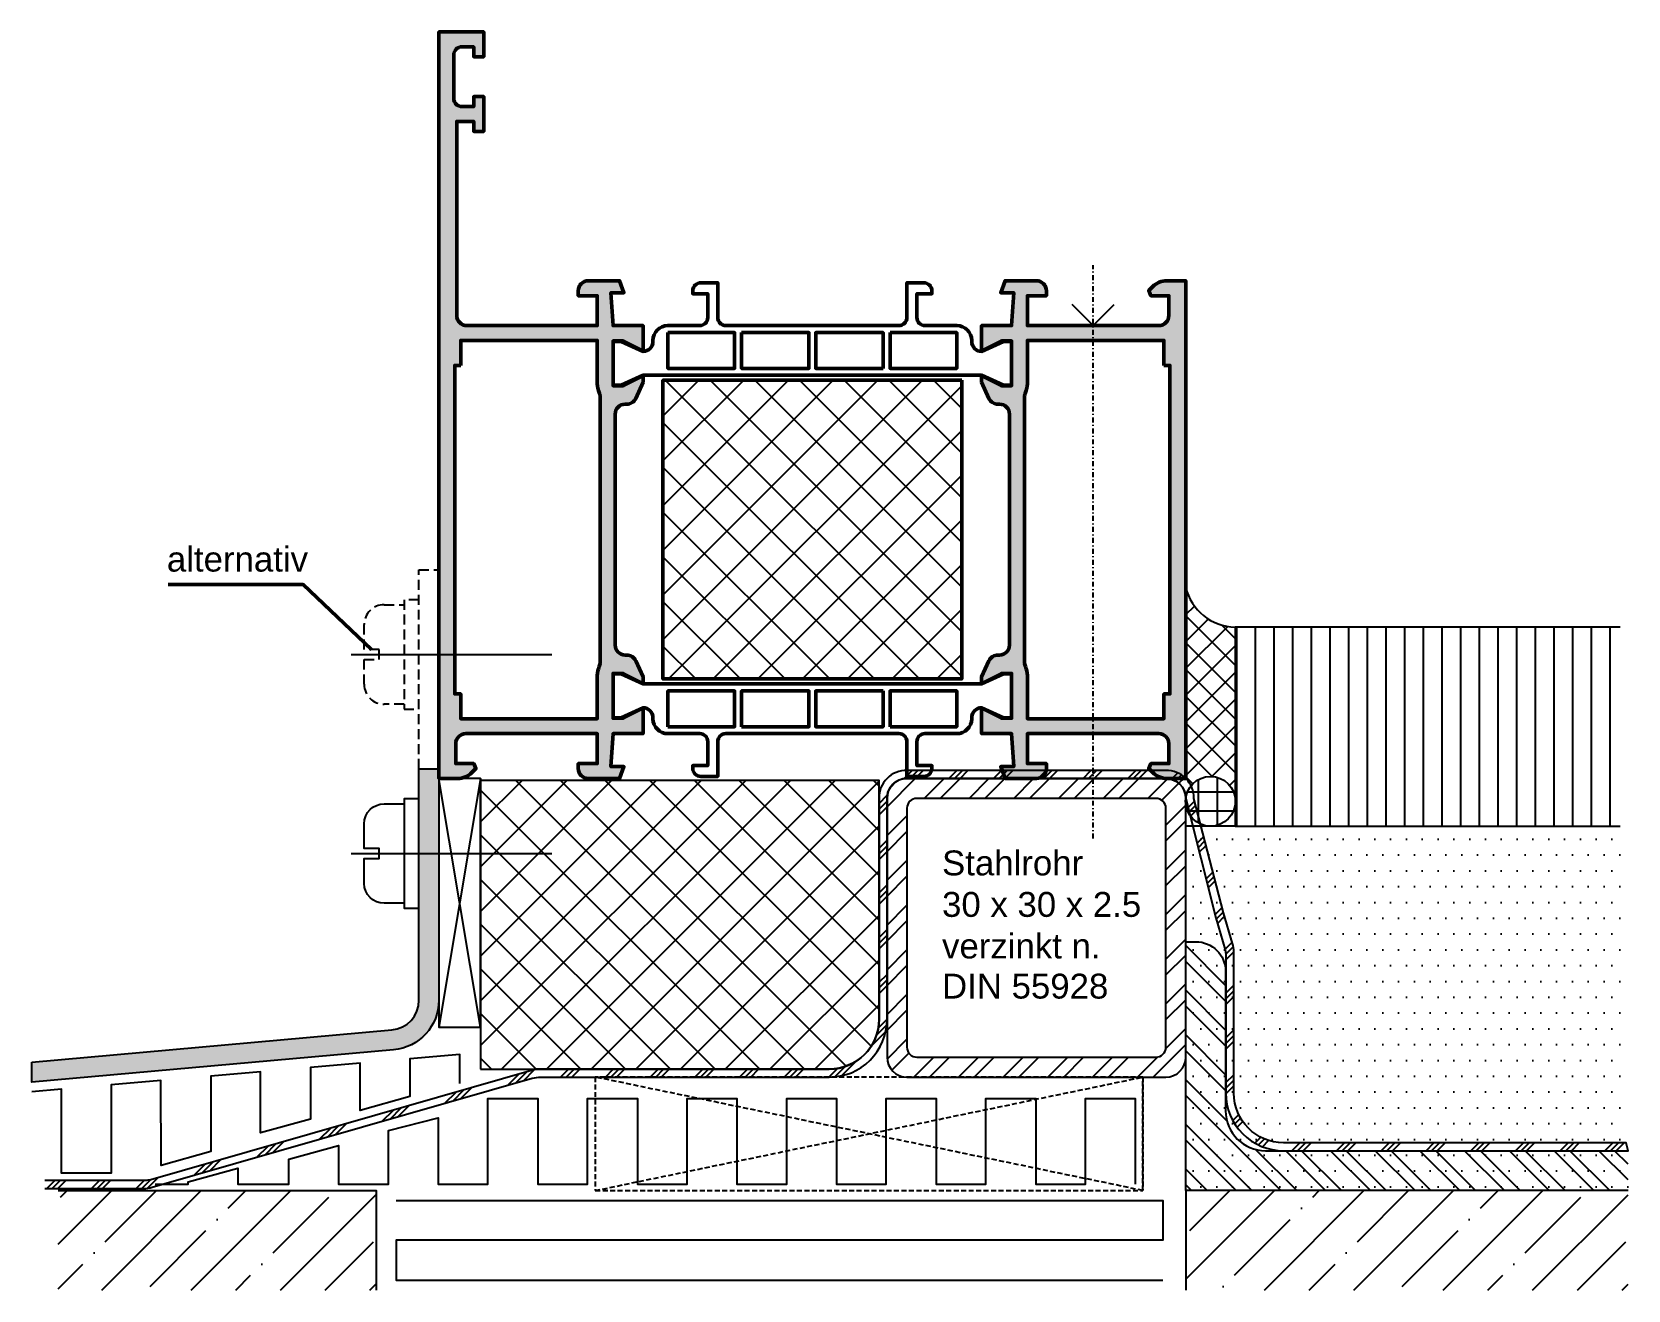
# Model space of a CAD drawing. Header units: millimetres. Extents: x -1598 to 10110, y -2803 to 662.
# Drawn here: x 2429 to 2589.3, y -276 to -149.6 of the extents above; entities that cross this region are included whole.
import ezdxf

# ---------------------------------------------------------------- set-up
doc = ezdxf.new("R2010")
doc.units = ezdxf.units.MM
for name, pattern in [('CENTER', [50.800000000000004, 31.75, -6.35, 6.35, -6.35]), ('DASHDOT', [1, 0.5, -0.25, 0, -0.25]), ('VERDECKT', [0.75, 0.5, -0.25])]:
    doc.linetypes.add(name, pattern=pattern)
for name, color, linetype in [('01TXT', 7, 'Continuous'), ('CENT_18', 3, 'CENTER'), ('CENT_25', 3, 'CENTER'), ('CONST25', 3, 'Continuous'), ('CONST35', 3, 'Continuous'), ('HIDE_25', 3, 'VERDECKT')]:
    doc.layers.add(name, color=color, linetype=linetype)
for name, color, linetype, lineweight in [('AM_S', 80, 'Continuous', 50), ('AM_SP', 3, 'Continuous', 50), ('Docu-AM_8', 1, 'Continuous', 25)]:
    doc.layers.add(name, color=color, linetype=linetype, lineweight=lineweight)
doc.styles.add('SWISSL', font='swissl.ttf')
pattern_1 = [(45, (2199.491495156459, -368.8587604309452), (-4.490128060534576, 4.490128060534577), []), (45, (2203.981625156459, -368.8587604309452), (-4.490128060534576, 4.490128060534577), [7.9375, -1.5875, 0, -1.5875])]

# ---------------------------------------------------------------- blocks, each defined once
blk = doc.blocks.new('*X175')
for p, q in [((142.5, 86.5), (142.5, 106.5)), ((144.375, 86.5), (144.375, 106.5)), ((146.25, 86.5), (146.25, 106.5)), ((148.125, 86.5), (148.125, 106.5)), ((150, 86.5), (150, 106.5)), ((151.875, 86.5), (151.875, 106.5)), ((153.75, 86.5), (153.75, 106.5)), ((155.625, 86.5), (155.625, 106.5)), ((157.5, 86.5), (157.5, 106.5)), ((159.375, 86.5), (159.375, 106.5)), ((161.25, 86.5), (161.25, 106.5)), ((163.125, 86.5), (163.125, 106.5)), ((165, 86.5), (165, 106.5)), ((166.875, 86.5), (166.875, 106.5)), ((168.75, 86.5), (168.75, 106.5)), ((170.625, 86.5), (170.625, 106.5)), ((172.5, 86.5), (172.5, 106.5)), ((174.375, 86.5), (174.375, 106.5)), ((176.25, 86.5), (176.25, 106.5)), ((178.125, 86.5), (178.125, 106.5)), ((179.9999999999999, 86.5), (179.9999999999999, 106.5))]:
    blk.add_line(p, q)
blk = doc.blocks.new('B-4090113_docu_wos')
at = {"layer": 'Docu-AM_8'}
h = blk.add_hatch(dxfattribs=at)
h.set_pattern_fill('ANSI37', color=256, style=0)
h.set_pattern_definition([(45, (0, 0), (-2.245064030267288, 2.245064030267288), []), (135, (0, 0), (-2.245064030267288, -2.245064030267288), [])])
h.paths.add_polyline_path([(30, 29.99999999999999), (1.937843824800274e-15, 30), (0, 0), (30, 0)])
at = {"layer": 'AM_S'}
blk.add_lwpolyline([(30, 29.99999999999999), (1.937843824800273e-15, 30), (0, 0), (30, 0), (30, 29.99999999999999)], close=True, dxfattribs=at)
blk = doc.blocks.new('B-1910148_docu_wos')
at = {"layer": 'Docu-AM_8'}
h = blk.add_hatch(color=256, dxfattribs=at)
edge = h.paths.add_edge_path()
edge.add_line((20.49999999999999, 39.79999999999998), (20.49999999999998, 40.49999999999998))
edge.add_line((20.49999999999998, 40.49999999999998), (18.29999999999999, 39.49999999999997))
edge.add_line((18.29999999999999, 39.49999999999997), (17.49999999999998, 39.49999999999997))
edge.add_line((17.49999999999998, 39.49999999999997), (17.49999999999999, 43.89999999999998))
edge.add_line((17.49999999999999, 43.89999999999998), (18.29999999999999, 43.89999999999998))
edge.add_line((18.29999999999999, 43.89999999999998), (20.49999999999999, 42.89999999999998))
edge.add_line((20.49999999999999, 42.89999999999998), (20.49999999999999, 45.49999899999997))
edge.add_line((20.49999999999999, 45.49999899999997), (17.49999999999999, 45.49999999999983))
edge.add_line((17.49999999999999, 45.49999999999983), (17.27926256615403, 48.80000000000002))
edge.add_line((17.27926256615403, 48.80000000000002), (18.5856296013484, 48.80000000000001))
edge.add_line((18.5856296013484, 48.80000000000001), (18.14886532022895, 50.00000000000001))
edge.add_line((18.14886532022895, 50.00000000000001), (15, 50))
edge.add_arc((15, 49), 0.9999999999999999, 90, 180)
edge.add_line((14, 49), (14, 48.5))
edge.add_line((14, 48.5), (15.9, 48.5))
edge.add_line((15.9, 48.5), (15.9, 45.5))
edge.add_line((15.9, 45.5), (2.799999999999997, 45.5))
edge.add_arc((2.799999999999997, 46.5), 0.9999999999999999, 180, 270, ccw=False)
edge.add_line((1.799999999999997, 46.5), (1.799999999999983, 66))
edge.add_line((1.799999999999983, 66), (3.500000000000014, 66))
edge.add_line((3.500000000000014, 66), (3.5, 65))
edge.add_line((3.5, 65), (4.5, 65))
edge.add_line((4.5, 65), (4.5, 68.5))
edge.add_line((4.5, 68.5), (3.499999999999986, 68.5))
edge.add_line((3.499999999999986, 68.5), (3.5, 67.5))
edge.add_line((3.5, 67.5), (2.300000000000008, 67.5))
edge.add_arc((2.300000000000008, 68.30000000000001), 0.8000000000000078, 180, 270, ccw=False)
edge.add_line((1.5, 68.30000000000001), (1.5, 72.7))
edge.add_arc((2.299999999999994, 72.7), 0.7999999999999936, 90, 180, ccw=False)
edge.add_line((2.299999999999994, 73.5), (3.5, 73.5))
edge.add_line((3.5, 73.5), (3.5, 72.5))
edge.add_line((3.5, 72.5), (4.5, 72.5))
edge.add_line((4.5, 72.5), (4.5, 75))
edge.add_line((4.5, 75), (0, 75))
edge.add_line((9.184850993605092e-17, 75), (-9.184850993605146e-17, 0))
edge.add_line((-9.184850993605146e-17, 1.224646799147353e-16), (1.895836943965691, -2.220446049250313e-16))
edge.add_arc((1.895836943965691, 1.999999999999983), 1.999999999999983, 270, 314.9999999999959)
edge.add_line((3.310050506338675, 0.5857864376267999), (3.71213203435595, 0.9878679656440176))
edge.add_line((3.71213203435595, 0.9878679656440176), (3.499999999999999, 1.5))
edge.add_line((3.499999999999999, 1.5), (1.699999999999988, 1.5))
edge.add_line((1.699999999999988, 1.5), (1.699999999999988, 3.5))
edge.add_arc((2.699999999999989, 3.5), 1, 90, 180, ccw=False)
edge.add_line((2.699999999999989, 4.5), (15.90000000000001, 4.5))
edge.add_line((15.90000000000001, 4.5), (15.89999999999997, 1.5))
edge.add_line((15.89999999999997, 1.5), (14, 1.5))
edge.add_line((14, 1.5), (14, 1))
edge.add_arc((15, 0.9999999999999999), 1, 180, 270)
edge.add_line((15, 0), (18.14886532022897, -6.898236322439022e-15))
edge.add_line((18.14886532022897, -6.898236322439022e-15), (18.58562960134843, 1.199999999999989))
edge.add_line((18.58562960134843, 1.199999999999989), (17.27926256615406, 1.199999999999982))
edge.add_line((17.27926256615406, 1.199999999999982), (17.50000000000001, 4.500000000000171))
edge.add_line((17.50000000000001, 4.500000000000171), (20.50000000000001, 4.500001000000027))
edge.add_line((20.50000000000001, 4.500001000000027), (20.50000000000001, 7.100000000000024))
edge.add_line((20.50000000000001, 7.100000000000024), (18.30000000000001, 6.100000000000023))
edge.add_line((18.30000000000001, 6.100000000000023), (17.50000000000001, 6.100000000000023))
edge.add_line((17.50000000000001, 6.100000000000023), (17.5, 10.50000000000003))
edge.add_line((17.5, 10.50000000000003), (18.30000000000001, 10.50000000000003))
edge.add_line((18.30000000000001, 10.50000000000003), (20.5, 9.500000000000021))
edge.add_line((20.5, 9.500000000000021), (20.50000000000001, 10.19999999999999))
edge.add_line((20.50000000000001, 10.19999999999999), (19.76645320713582, 11.81380294430119))
edge.add_arc((18.85608672967322, 11.4), 0.9999999999999989, 24.44395478041665, 90)
edge.add_line((18.85608672967322, 12.4), (18.7, 12.4))
edge.add_arc((18.7, 13.4), 0.9999999999999999, 180, 270, ccw=False)
edge.add_line((17.7, 13.4), (17.7, 36.59999999999999))
edge.add_arc((18.7, 36.59999999999999), 1, 90, 180, ccw=False)
edge.add_line((18.7, 37.59999999999999), (18.85608672967322, 37.59999999999999))
edge.add_arc((18.85608672967322, 38.59999999999999), 1, 270, 335.5560452195836)
edge.add_line((19.76645320713582, 38.18619705569881), (20.49999999999999, 39.79999999999998))
edge = h.paths.add_edge_path(flags=16)
edge.add_line((2.199999999999999, 41.5), (1.599999999999999, 41.5))
edge.add_line((1.599999999999999, 41.5), (1.599999999999999, 8.5))
edge.add_line((1.599999999999999, 8.5), (2.200000000000003, 8.5))
edge.add_line((2.200000000000003, 8.5), (2.200000000000002, 6))
edge.add_line((2.200000000000002, 6), (15.9, 5.999999999999999))
edge.add_line((15.9, 5.999999999999999), (15.9, 10.35000000000002))
edge.add_arc((17.95, 10.35000000000002), 2.050000000000001, 154.3743954472941, 180, ccw=False)
edge.add_arc((15.2, 11.66909059582731), 0.9999999999999966, 334.3743954472941, 360)
edge.add_line((16.2, 11.66909059582731), (16.2, 38.33090940417269))
edge.add_arc((15.2, 38.33090940417269), 0.9999999999999982, 0, 25.62560455270582)
edge.add_arc((17.95000000000003, 39.64999999999998), 2.050000000000031, 180, 205.6256045527055, ccw=False)
edge.add_line((15.9, 39.64999999999998), (15.9, 44))
edge.add_line((15.9, 44), (2.200000000000003, 44))
edge.add_line((2.200000000000003, 44), (2.199999999999999, 41.5))
h = blk.add_hatch(color=256, dxfattribs=at)
edge = h.paths.add_edge_path()
edge.add_line((54.49999999999999, 39.79999999999998), (54.49999999999999, 40.49999999999998))
edge.add_line((54.49999999999999, 40.49999999999998), (56.69999999999998, 39.49999999999997))
edge.add_line((56.69999999999998, 39.49999999999997), (57.49999999999999, 39.49999999999997))
edge.add_line((57.49999999999999, 39.49999999999997), (57.49999999999999, 43.89999999999998))
edge.add_line((57.49999999999999, 43.89999999999998), (56.69999999999998, 43.89999999999998))
edge.add_line((56.69999999999998, 43.89999999999998), (54.49999999999999, 42.89999999999998))
edge.add_line((54.49999999999999, 42.89999999999998), (54.49999999999999, 45.49999899999997))
edge.add_line((54.49999999999999, 45.49999899999997), (57.49999999999999, 45.49999999999983))
edge.add_line((57.49999999999999, 45.49999999999983), (57.72073743384594, 48.80000000000002))
edge.add_line((57.72073743384594, 48.80000000000002), (56.41437039865157, 48.80000000000001))
edge.add_line((56.41437039865157, 48.80000000000001), (56.85113467977102, 50.00000000000001))
edge.add_line((56.85113467977102, 50.00000000000001), (59.99999999999997, 50))
edge.add_arc((59.99999999999997, 49), 0.9999999999999993, 0, 90, ccw=False)
edge.add_line((60.99999999999997, 49), (60.99999999999997, 48.5))
edge.add_line((60.99999999999997, 48.5), (59.09999999999999, 48.5))
edge.add_line((59.09999999999999, 48.5), (59.09999999999996, 45.5))
edge.add_line((59.09999999999996, 45.5), (72.29999999999998, 45.5))
edge.add_arc((72.29999999999998, 46.5), 0.9999999999999999, 270, 360)
edge.add_line((73.29999999999998, 46.5), (73.29999999999998, 48.5))
edge.add_line((73.29999999999998, 48.5), (71.49999999999997, 48.5))
edge.add_line((71.49999999999997, 48.5), (71.28786796564403, 49.01213203435599))
edge.add_line((71.28786796564403, 49.01213203435599), (71.6899494936613, 49.41421356237321))
edge.add_arc((73.10416305603428, 48.00000000000001), 1.999999999999982, 90, 134.9999999999959, ccw=False)
edge.add_line((73.10416305603428, 50), (74.99999999999997, 50))
edge.add_line((74.99999999999997, 50), (74.99999999999997, 0))
edge.add_line((74.99999999999997, 0), (73.10416305603428, 0))
edge.add_arc((73.10416305603428, 1.999999999999986), 1.999999999999984, 225.0000000000043, 270, ccw=False)
edge.add_line((71.6899494936613, 0.585786437626794), (71.28786796564401, 0.9878679656440141))
edge.add_line((71.28786796564403, 0.9878679656440141), (71.49999999999997, 1.5))
edge.add_line((71.49999999999997, 1.5), (73.29999999999998, 1.5))
edge.add_line((73.29999999999998, 1.5), (73.29999999999998, 3.5))
edge.add_arc((72.29999999999998, 3.5), 1, 0, 90)
edge.add_line((72.29999999999998, 4.5), (59.09999999999996, 4.5))
edge.add_line((59.09999999999996, 4.5), (59.09999999999999, 1.5))
edge.add_line((59.09999999999999, 1.5), (60.99999999999997, 1.5))
edge.add_line((60.99999999999997, 1.5), (60.99999999999997, 1))
edge.add_arc((59.99999999999997, 1), 0.9999999999999996, -90, 0, ccw=False)
edge.add_line((59.99999999999997, 0), (56.85113467977101, -7.105427357601002e-15))
edge.add_line((56.85113467977101, -7.105427357601002e-15), (56.41437039865156, 1.199999999999989))
edge.add_line((56.41437039865156, 1.199999999999989), (57.72073743384593, 1.199999999999982))
edge.add_line((57.72073743384593, 1.199999999999982), (57.49999999999998, 4.500000000000171))
edge.add_line((57.49999999999998, 4.500000000000171), (54.49999999999998, 4.500001000000026))
edge.add_line((54.49999999999998, 4.500001000000026), (54.49999999999998, 7.100000000000023))
edge.add_line((54.49999999999998, 7.100000000000023), (56.69999999999997, 6.100000000000023))
edge.add_line((56.69999999999997, 6.100000000000023), (57.49999999999998, 6.100000000000023))
edge.add_line((57.49999999999998, 6.100000000000023), (57.49999999999999, 10.50000000000003))
edge.add_line((57.49999999999999, 10.50000000000003), (56.69999999999997, 10.50000000000003))
edge.add_line((56.69999999999997, 10.50000000000003), (54.49999999999999, 9.500000000000021))
edge.add_line((54.49999999999999, 9.500000000000021), (54.49999999999998, 10.20000000000002))
edge.add_line((54.49999999999999, 10.20000000000002), (55.23354679286415, 11.81380294430118))
edge.add_arc((56.14391327032675, 11.4), 1, 90, 155.5560452195834, ccw=False)
edge.add_line((56.14391327032675, 12.4), (56.29999999999997, 12.4))
edge.add_arc((56.29999999999997, 13.4), 0.9999999999999999, 270, 360)
edge.add_line((57.29999999999997, 13.4), (57.29999999999997, 36.59999999999999))
edge.add_arc((56.29999999999997, 36.59999999999999), 1, 0, 90)
edge.add_line((56.29999999999997, 37.59999999999999), (56.14391327032675, 37.59999999999999))
edge.add_arc((56.14391327032675, 38.59999999999999), 1, 204.4439547804165, 270, ccw=False)
edge.add_line((55.23354679286415, 38.18619705569881), (54.49999999999999, 39.79999999999998))
edge = h.paths.add_edge_path(flags=16)
edge.add_line((72.79999999999997, 41.5), (73.39999999999998, 41.5))
edge.add_line((73.39999999999998, 41.5), (73.39999999999998, 8.5))
edge.add_line((73.39999999999998, 8.5), (72.79999999999997, 8.5))
edge.add_line((72.79999999999997, 8.5), (72.79999999999997, 6))
edge.add_line((72.79999999999997, 6), (59.09999999999997, 6))
edge.add_line((59.09999999999997, 6), (59.09999999999997, 10.35000000000002))
edge.add_arc((57.04999999999997, 10.35000000000002), 2.050000000000002, 0, 25.62560455270586)
edge.add_arc((59.79999999999997, 11.6690905958273), 0.9999999999999947, 180, 205.6256045527057, ccw=False)
edge.add_line((58.79999999999998, 11.6690905958273), (58.79999999999997, 38.33090940417269))
edge.add_arc((59.79999999999997, 38.33090940417269), 0.9999999999999987, 154.3743954472943, 180, ccw=False)
edge.add_arc((57.04999999999993, 39.65), 2.050000000000047, 334.3743954472943, 360.0000000000001)
edge.add_line((59.09999999999997, 39.65), (59.09999999999997, 44))
edge.add_line((59.09999999999997, 44), (72.79999999999997, 44))
edge.add_line((72.79999999999997, 44), (72.79999999999997, 41.5))
at = {"layer": 'AM_S'}
for points in [[(20.49999999999999, 39.79999999999998), (20.49999999999998, 40.49999999999998), (18.29999999999999, 39.49999999999997), (17.49999999999998, 39.49999999999997), (17.49999999999999, 43.89999999999998), (18.29999999999999, 43.89999999999998), (20.49999999999999, 42.89999999999998), (20.49999999999999, 45.49999899999997), (17.49999999999999, 45.49999999999983), (17.27926256615403, 48.80000000000002), (18.5856296013484, 48.80000000000001), (18.14886532022895, 50.00000000000001), (15, 50, 0.4142135623730951), (14, 49), (14, 48.5), (15.9, 48.5), (15.9, 45.5), (2.799999999999997, 45.5, -0.4142135623730951), (1.799999999999997, 46.5), (1.799999999999983, 66), (3.500000000000014, 66), (3.5, 65), (4.5, 65), (4.5, 68.5), (3.499999999999986, 68.5), (3.5, 67.5), (2.300000000000008, 67.5, -0.4142135623730964), (1.5, 68.30000000000001), (1.5, 72.7, -0.4142135623730963), (2.299999999999994, 73.5), (3.5, 73.5), (3.5, 72.5), (4.5, 72.5), (4.5, 75), (9.184850993605092e-17, 75), (-9.184850993605146e-17, 1.224646799147353e-16), (1.895836943965691, -2.220446049250313e-16, 0.1989123673796397), (3.310050506338675, 0.5857864376267999), (3.71213203435595, 0.9878679656440176), (3.499999999999999, 1.5), (1.699999999999988, 1.5), (1.699999999999988, 3.5, -0.414213562373095), (2.699999999999989, 4.5), (15.90000000000001, 4.5), (15.89999999999997, 1.5), (14, 1.5), (14, 1, 0.4142135623730951), (15, 0), (18.14886532022897, -6.898236322439022e-15), (18.58562960134843, 1.199999999999989), (17.27926256615406, 1.199999999999982), (17.50000000000001, 4.500000000000171), (20.50000000000001, 4.500001000000027), (20.50000000000001, 7.100000000000024), (18.30000000000001, 6.100000000000023), (17.50000000000001, 6.100000000000023), (17.5, 10.50000000000003), (18.30000000000001, 10.50000000000003), (20.5, 9.500000000000021), (20.50000000000001, 10.19999999999999), (19.76645320713582, 11.81380294430119, 0.2941076150573523), (18.85608672967322, 12.4), (18.7, 12.4, -0.4142135623730951), (17.7, 13.4), (17.7, 36.59999999999999, -0.4142135623730951), (18.7, 37.59999999999999), (18.85608672967322, 37.59999999999999, 0.2941076150573537), (19.76645320713582, 38.18619705569881), (20.49999999999999, 39.79999999999998)], [(54.49999999999999, 39.79999999999998), (54.49999999999999, 40.49999999999998), (56.69999999999998, 39.49999999999997), (57.49999999999999, 39.49999999999997), (57.49999999999999, 43.89999999999998), (56.69999999999998, 43.89999999999998), (54.49999999999999, 42.89999999999998), (54.49999999999999, 45.49999899999997), (57.49999999999999, 45.49999999999983), (57.72073743384594, 48.80000000000002), (56.41437039865157, 48.80000000000001), (56.85113467977102, 50.00000000000001), (59.99999999999997, 50, -0.4142135623730949), (60.99999999999997, 49), (60.99999999999997, 48.5), (59.09999999999999, 48.5), (59.09999999999996, 45.5), (72.29999999999998, 45.5, 0.4142135623730951), (73.29999999999998, 46.5), (73.29999999999998, 48.5), (71.49999999999997, 48.5), (71.28786796564403, 49.01213203435599), (71.6899494936613, 49.4142135623732, -0.1989123673796395), (73.10416305603428, 50), (74.99999999999997, 50), (74.99999999999997, 0), (73.10416305603428, 0, -0.1989123673796384), (71.6899494936613, 0.585786437626794), (71.28786796564403, 0.9878679656440141), (71.49999999999997, 1.5), (73.29999999999998, 1.5), (73.29999999999998, 3.5, 0.4142135623730951), (72.29999999999998, 4.5), (59.09999999999996, 4.5), (59.09999999999999, 1.5), (60.99999999999997, 1.5), (60.99999999999997, 1, -0.4142135623730953), (59.99999999999997, 0), (56.85113467977101, -7.105427357601002e-15), (56.41437039865156, 1.199999999999989), (57.72073743384593, 1.199999999999982), (57.49999999999998, 4.500000000000171), (54.49999999999998, 4.500001000000026), (54.49999999999998, 7.100000000000023), (56.69999999999997, 6.100000000000023), (57.49999999999998, 6.100000000000023), (57.49999999999999, 10.50000000000003), (56.69999999999997, 10.50000000000003), (54.49999999999999, 9.500000000000021), (54.49999999999999, 10.20000000000002), (55.23354679286415, 11.81380294430118, -0.2941076150573527), (56.14391327032675, 12.4), (56.29999999999997, 12.4, 0.4142135623730951), (57.29999999999997, 13.4), (57.29999999999997, 36.59999999999999, 0.4142135623730951), (56.29999999999997, 37.59999999999999), (56.14391327032675, 37.59999999999999, -0.2941076150573532), (55.23354679286415, 38.18619705569881), (54.49999999999999, 39.79999999999998)], [(2.199999999999999, 41.5), (1.599999999999999, 41.5), (1.599999999999999, 8.5), (2.200000000000003, 8.5), (2.200000000000002, 6), (15.9, 5.999999999999999), (15.9, 10.35000000000002, -0.1122811000652539), (16.10163934426229, 11.23660187588394, 0.1122811000652542), (16.2, 11.66909059582731), (16.2, 38.33090940417269, 0.112281100065254), (16.10163934426229, 38.76339812411607, -0.1122811000652529), (15.9, 39.64999999999998), (15.9, 44), (2.200000000000003, 44), (2.199999999999999, 41.5)], [(72.79999999999997, 41.5), (73.39999999999998, 41.5), (73.39999999999998, 8.5), (72.79999999999997, 8.5), (72.79999999999997, 6), (59.09999999999997, 6), (59.09999999999997, 10.35000000000002, 0.1122811000652542), (58.89836065573768, 11.23660187588393, -0.1122811000652535), (58.79999999999998, 11.6690905958273), (58.79999999999997, 38.33090940417269, -0.1122811000652536), (58.89836065573768, 38.76339812411607, 0.1122811000652541), (59.09999999999997, 39.65), (59.09999999999997, 44), (72.79999999999997, 44), (72.79999999999997, 41.5)]]:
    blk.add_lwpolyline(points, format="xyb", close=True, dxfattribs=at)
at = {"layer": 'AM_SP'}
for points in [[(54.5, 42.89999999999998), (54.5, 42.9497840575384), (56.5, 43.94999999999998), (57.49999999999999, 43.94999999999999), (57.49999999999999, 39.44999999999999), (56.50000000000001, 39.44999999999998), (54.5, 40.45021594246158), (54.5, 40.49999999999999), (20.49999999999998, 40.49999999999999), (20.49999999999998, 40.45021594246158), (18.49999999999996, 39.44999999999998), (17.49999999999999, 39.44999999999999), (17.49999999999999, 43.94999999999999), (18.49999999999998, 43.94999999999998), (20.49999999999998, 42.9497840575384), (20.49999999999998, 42.89999999999999, 0.4142135623730951), (21.49999999999998, 43.89999999999999), (21.49999999999998, 43.99999999999999, -0.4142135623730951), (22.99999999999998, 45.49999999999999), (26.19999999999997, 45.49999999999999, 0.4142135623730955), (26.99999999999997, 46.29999999999999), (26.99999999999997, 48.69999999999998), (25.49999999999997, 48.69999999999998), (25.49999999999997, 48.99999999999999, -0.4142135623730959), (26.29999999999997, 49.79999999999998), (27.99999999999997, 49.79999999999998), (27.99999999999997, 46.29999999999999, 0.4142135623730954), (28.79999999999997, 45.49999999999999), (46.19999999999996, 45.49999999999999, 0.4142135623730954), (46.99999999999996, 46.29999999999999), (46.99999999999997, 49.79999999999998), (48.69999999999996, 49.79999999999998, -0.4142135623730963), (49.49999999999996, 48.99999999999999), (49.49999999999998, 48.69999999999998), (47.99999999999996, 48.69999999999998), (47.99999999999997, 46.29999999999998, 0.414213562373095), (48.79999999999997, 45.49999999999999), (51.99999999999996, 45.49999999999999, -0.4142135623730951), (53.49999999999996, 43.99999999999999), (53.49999999999996, 43.89999999999999, 0.4142135623730951), (54.5, 42.89999999999998)], [(54.5, 7.100000000000007), (54.5, 7.050215942461591), (56.5, 6.050000000000011), (57.49999999999999, 6.050000000000007), (57.49999999999999, 10.55000000000001), (56.50000000000001, 10.55000000000001), (54.5, 9.549784057538417), (54.5, 9.500000000000007), (20.49999999999998, 9.500000000000007), (20.49999999999998, 9.549784057538417), (18.49999999999996, 10.55000000000001), (17.49999999999999, 10.55000000000001), (17.49999999999999, 6.050000000000007), (18.49999999999998, 6.050000000000011), (20.49999999999998, 7.050215942461591), (20.49999999999998, 7.100000000000001, -0.4142135623730951), (21.49999999999998, 6.100000000000001), (21.49999999999998, 6.000000000000007, 0.4142135623730951), (22.99999999999998, 4.500000000000007), (26.19999999999997, 4.500000000000007, -0.4142135623730955), (26.99999999999997, 3.700000000000006), (26.99999999999997, 1.30000000000001), (25.49999999999997, 1.300000000000009), (25.49999999999997, 1.000000000000007, 0.4142135623730959), (26.29999999999997, 0.2000000000000064), (27.99999999999997, 0.2000000000000099), (27.99999999999997, 3.700000000000006, -0.4142135623730954), (28.79999999999997, 4.500000000000005), (46.19999999999996, 4.500000000000005, -0.4142135623730954), (46.99999999999996, 3.700000000000006), (46.99999999999997, 0.2000000000000099), (48.69999999999996, 0.2000000000000064, 0.4142135623730963), (49.49999999999996, 1.000000000000007), (49.49999999999998, 1.30000000000001), (47.99999999999996, 1.300000000000011), (47.99999999999997, 3.700000000000006, -0.414213562373095), (48.79999999999997, 4.500000000000005), (51.99999999999996, 4.500000000000007, 0.4142135623730951), (53.49999999999996, 6.000000000000007), (53.49999999999996, 6.100000000000001, -0.4142135623730951), (54.5, 7.100000000000007)]]:
    blk.add_lwpolyline(points, format="xyb", close=True, dxfattribs=at)
for points in [[(22.99999999999996, 44.79999999999998), (29.69999999999996, 44.79999999999998), (29.69999999999997, 41.19999999999998), (22.99999999999996, 41.19999999999998), (22.99999999999996, 44.79999999999998)], [(30.39999999999997, 44.79999999999998), (37.14999999999996, 44.79999999999998), (37.14999999999997, 41.19999999999998), (30.39999999999996, 41.19999999999998), (30.39999999999997, 44.79999999999998)], [(44.59999999999997, 41.19999999999998), (37.84999999999997, 41.19999999999998), (37.84999999999997, 44.79999999999999), (44.59999999999997, 44.79999999999998), (44.59999999999997, 41.19999999999998)], [(45.29999999999997, 44.79999999999998), (51.99999999999997, 44.79999999999998), (51.99999999999997, 41.19999999999998), (45.29999999999997, 41.19999999999998), (45.29999999999997, 44.79999999999998)], [(22.99999999999996, 5.200000000000006), (29.69999999999996, 5.200000000000006), (29.69999999999997, 8.80000000000001), (22.99999999999996, 8.80000000000001), (22.99999999999996, 5.200000000000006)], [(30.39999999999997, 5.200000000000006), (37.14999999999996, 5.200000000000006), (37.14999999999997, 8.80000000000001), (30.39999999999996, 8.80000000000001), (30.39999999999997, 5.200000000000006)], [(44.59999999999997, 8.80000000000001), (37.84999999999997, 8.80000000000001), (37.84999999999997, 5.200000000000006), (44.59999999999997, 5.200000000000006), (44.59999999999997, 8.80000000000001)], [(45.29999999999997, 5.200000000000006), (51.99999999999997, 5.200000000000006), (51.99999999999997, 8.80000000000001), (45.29999999999997, 8.80000000000001), (45.29999999999997, 5.200000000000006)]]:
    blk.add_lwpolyline(points, close=True, dxfattribs=at)

msp = doc.modelspace()

# ---------------------------------------------------------------- hatches: boundary and pattern name
at = {"layer": 'CONST25'}
h = msp.add_hatch(dxfattribs=at)
h.set_pattern_fill('ANSI37', color=256, scale=0.6, angle=-90.00000000000001, style=0)
h.set_pattern_definition([(315, (2341.37312198561, 8.614989480986765), (1.347038418160373, 1.347038418160373), []), (44.99999999999999, (2341.37312198561, 8.614989480986765), (-1.347038418160373, 1.347038418160373), [])])
edge = h.paths.add_edge_path()
edge.add_arc((2547.316613742708, -226.9429798075809), 2.50000000000002, 8.090325720265184, 90.55829241132437, ccw=False)
edge.add_line((2549.791732328958, -226.5911446416268), (2549.791732328958, -209.4429798075804))
edge.add_arc((2549.88678126718, -204.2619821648206), 5.18186943823788, 193.1841401228956, 268.9489877160662, ccw=False)
edge.add_line((2544.841495156458, -205.4438700342508), (2544.840795942181, -226.5960991096514))
edge.add_arc((2547.316613742708, -226.9429798075809), 2.499999999999959, 90.55829241132312, 172.0243475417694, ccw=False)
h = msp.add_hatch(dxfattribs=at)
h.set_pattern_fill('ANSI37', color=256, scale=0.6, angle=-45.00000000000001, style=0)
h.set_pattern_definition([(360, (2321.340126476566, 27.37336560613392), (6.829981729922912e-16, 1.905), []), (90, (2321.340126476566, 27.37336560613392), (-1.905, 6.829981729922912e-16), [])])
edge = h.paths.add_edge_path()
edge.add_arc((2547.316613742708, -226.9429798075809), 2.5, 0, 360)
h = msp.add_hatch(dxfattribs=at)
h.set_pattern_fill('DOTS', color=256, style=0)
h.set_pattern_definition([(0, (2199.491495156459, -368.8587604309452), (0.79375, 1.5875), [0, -1.5875])])
h.paths.add_polyline_path([(2588.450733617712, -229.4429798075809), (2549.791732328958, -229.4429798075809), (2544.841495156458, -229.4429798075809), (2544.841495156458, -252.648979807521), (2544.841495156458, -266.0489798077916), (2589.251642418867, -266.0489798077916)])
h = msp.add_hatch(dxfattribs=at)
h.set_pattern_fill('ANSI35', color=256, style=0)
h.set_pattern_definition(pattern_1)
h.paths.add_polyline_path([(2463.5414951563, -266.0489798075861), (2431.613787722228, -266.0489798075861), (2431.613787722228, -276.0489798075861), (2463.5414951563, -276.0489798075861)])
h = msp.add_hatch(dxfattribs=at)
h.set_pattern_fill('ANSI35', color=256, style=0)
h.set_pattern_definition(pattern_1)
h.paths.add_polyline_path([(2589.251642418867, -266.0489798077916), (2544.841495156486, -266.0489798077916), (2544.841495156486, -276.0489798077916), (2589.251642418867, -276.0489798077916)])
at = {"layer": 'CONST35'}
h = msp.add_hatch(color=256, dxfattribs=at)
h.paths.add_polyline_path([(2469.841495156458, -246.9287052649044), (2469.841495156458, -232.1929798075863), (2467.841495156458, -232.1929798075863), (2467.841495156458, -237.6929798075863), (2467.841495156458, -246.9287052649044, -0.3883914800442262), (2465.10802246227, -249.9168423426255), (2428.979857284066, -253.1392947858395), (2428.979857284066, -255.1469902095297), (2465.285674430464, -251.908936662394, 0.3883933808411598)])
h.paths.add_polyline_path([(2469.841495156458, -223.6929798075863), (2467.841495156458, -223.6929798075863), (2467.841495156458, -232.1929798075863), (2469.841495156458, -232.1929798075863)])
h = msp.add_hatch(dxfattribs=at)
h.set_pattern_fill('PLAST', color=256, scale=0.5, angle=45, style=0)
h.set_pattern_definition([(45, (2000.791495156334, -368.8587604309452), (-2.245064030267288, 2.245064030267288), []), (45, (2000.51086215255, -368.5781274271623), (-2.245064030267288, 2.245064030267288), []), (45, (2000.230229148767, -368.2974944233785), (-2.245064030267288, 2.245064030267288), [])])
edge = h.paths.add_edge_path()
edge.add_line((2430.279857283941, -265.0406896101159), (2430.279857283941, -265.8406896101161))
edge.add_line((2430.279857283941, -265.8406896101161), (2440.214424691907, -265.8406896101161))
edge.add_arc((2440.214424691908, -262.8406896101161), 2.999999999999972, 270.0000000000011, 286.0137009758478)
edge.add_line((2441.042026326988, -265.7242768783664), (2479.225734544721, -254.7653925392716))
edge.add_arc((2480.053336179802, -257.648979807521), 2.999999999999961, 90, 106.01370097584669, ccw=False)
edge.add_line((2480.053336179802, -254.648979807521), (2509.041495156459, -254.648979807521))
edge.add_arc((2509.041495156459, -248.8489798075208), 5.800000000000026, 269.9999999999994, 360.0000000000002)
edge.add_line((2514.841495156458, -248.8489798075208), (2514.841495156458, -226.648979807521))
edge.add_arc((2516.841495156458, -226.648979807521), 2, 90, 180, ccw=False)
edge.add_line((2516.841495156458, -224.648979807521), (2542.841495156458, -224.648979807521))
edge.add_arc((2542.841495156458, -226.648979807521), 1.999999999999972, 7.958078640513122e-13, 90, ccw=False)
edge.add_line((2544.841495156458, -226.648979807521), (2547.841495156458, -238.648979807521))
edge.add_line((2547.841495156458, -238.648979807521), (2548.781150591749, -241.8607784924635))
edge.add_arc((2546.861614047343, -242.4223650438399), 1.999999999999997, 2.3874235921539366e-12, 16.307555575594392, ccw=False)
edge.add_line((2548.861614047343, -242.4223650438399), (2548.861614047343, -256.2489798074186))
edge.add_arc((2554.661614047343, -256.2489798074186), 5.800000000000068, 179.9999999999999, 270)
edge.add_line((2554.661614047343, -262.0489798074187), (2589.251642418868, -262.0489798074187))
edge.add_line((2589.251642418867, -262.0489798074187), (2589.071761309724, -261.2489798074186))
edge.add_line((2589.071761309724, -261.2489798074186), (2554.661614047343, -261.2489798074186))
edge.add_arc((2554.661614047343, -256.2489798074186), 4.999999999999986, 179.9999999999993, 270, ccw=False)
edge.add_line((2549.661614047343, -256.2489798074186), (2549.661614047343, -242.0656438588259))
edge.add_arc((2546.661614047342, -242.065643858825), 3, 359.9999999999951, 376.3075555755869)
edge.add_line((2549.540918863953, -241.2232640317617), (2548.641495156459, -238.1489798075214))
edge.add_line((2548.641495156458, -238.148979807521), (2545.641495156458, -226.648979807521))
edge.add_arc((2542.913881493366, -226.5765934706143), 2.728574000620819, 358.479821973808, 451.5201780261956)
edge.add_line((2542.841495156458, -223.8489798075208), (2516.841495156458, -223.8489798075208))
edge.add_arc((2516.769108819552, -226.5765934706143), 2.728574000620791, 88.47982197380675, 181.5201780261933)
edge.add_line((2514.041495156459, -226.648979807521), (2514.041495156459, -248.8489798075208))
edge.add_arc((2509.041495156459, -248.8489798075208), 5, -90, 6.252776074688882e-13, ccw=False)
edge.add_line((2509.041495156459, -253.8489798075208), (2479.912673417894, -253.8489798075208))
edge.add_arc((2479.912673417894, -255.8489798075208), 1.999999999999929, 90.0000000000016, 106.0137009758482)
edge.add_line((2479.360938994507, -253.9265882953542), (2440.906821877203, -264.9630811222825))
edge.add_arc((2440.355087453816, -263.0406896101159), 1.999999999999934, 270.0000000000016, 286.0137009758482, ccw=False)
edge.add_line((2440.355087453816, -265.0406896101159), (2430.279857283941, -265.0406896101159))
h = msp.add_hatch(dxfattribs=at)
h.set_pattern_fill('ANSI37', color=256, style=0)
h.set_pattern_definition([(45, (2199.491495156459, -368.8587604309452), (-2.245064030267288, 2.245064030267288), []), (135, (2199.491495156459, -368.8587604309452), (-2.245064030267288, -2.245064030267288), [])])
h.paths.add_polyline_path([(2509.041495156459, -253.8489798075208, 0.4142135623730951), (2514.041495156459, -248.8489798075208), (2514.041495156459, -224.8489798075026), (2474.032673418019, -224.8489798075026), (2474.032673418019, -253.8489798075208)])
h = msp.add_hatch(dxfattribs=at)
h.set_pattern_fill('STEEL', color=256)
h.set_pattern_definition([(45, (2000.791495156334, -368.8587604309452), (-2.245064030267288, 2.245064030267288), []), (45, (2000.791495156334, -367.2712604309455), (-2.245064030267288, 2.245064030267288), [])])
edge = h.paths.add_edge_path()
edge.add_line((2516.841495156458, -254.648979807521), (2542.841495156458, -254.648979807521))
edge.add_arc((2542.841495156458, -252.648979807521), 2.000000000000014, 270, 360.0000000000004)
edge.add_line((2544.841495156458, -252.648979807521), (2544.841495156458, -226.648979807521))
edge.add_arc((2542.841495156458, -226.648979807521), 2, 0, 90)
edge.add_line((2542.841495156458, -224.648979807521), (2516.841495156458, -224.648979807521))
edge.add_arc((2516.841495156458, -226.648979807521), 2, 90, 180)
edge.add_line((2514.841495156458, -226.648979807521), (2514.841495156458, -252.648979807521))
edge.add_arc((2516.841495156458, -252.648979807521), 2, 179.9999999999996, 270)
edge = h.paths.add_edge_path(flags=16)
edge.add_line((2517.841495156458, -226.648979807521), (2541.841495156458, -226.648979807521))
edge.add_arc((2541.841495156458, -227.648979807521), 1, 0, 90, ccw=False)
edge.add_line((2542.841495156458, -227.648979807521), (2542.841495156458, -251.648979807521))
edge.add_arc((2541.841495156458, -251.648979807521), 1, -90, 0, ccw=False)
edge.add_line((2541.841495156458, -252.648979807521), (2517.841495156458, -252.648979807521))
edge.add_arc((2517.841495156458, -251.648979807521), 1, 180, 270, ccw=False)
edge.add_line((2516.841495156458, -251.648979807521), (2516.841495156458, -227.648979807521))
edge.add_arc((2517.841495156458, -227.648979807521), 1, 90, 180, ccw=False)
h = msp.add_hatch(dxfattribs=at)
h.set_pattern_fill('STEEL', color=256, angle=90, style=0)
h.set_pattern_definition([(135, (2200.791495156333, -368.8587604309452), (-2.245064030267288, -2.245064030267288), []), (135, (2199.203995156334, -368.8587604309452), (-2.245064030267288, -2.245064030267288), [])])
edge = h.paths.add_edge_path()
edge.add_line((2544.841495156458, -252.648979807521), (2544.841495156486, -266.0489798074183))
edge.add_line((2544.841495156486, -266.0489798074187), (2580.391495156487, -266.0489798074187))
edge.add_line((2580.391495156487, -266.0489798074187), (2589.251642418868, -266.0489798077916))
edge.add_line((2589.251642418867, -266.0489798077916), (2589.251642418867, -262.0489798074187))
edge.add_line((2589.251642418867, -262.0489798074187), (2552.841495156486, -262.0489798074187))
edge.add_arc((2552.841495156486, -258.0489798074187), 4, 180, 270, ccw=False)
edge.add_line((2548.841495156486, -258.0489798074187), (2548.841495156486, -244.0489798074187))
edge.add_arc((2545.841495156486, -244.0489798074187), 3, 0, 90)
edge.add_line((2545.841495156486, -241.0489798074187), (2544.841495156486, -241.0489798074187))
edge.add_line((2544.841495156486, -241.0489798074187), (2544.841495156486, -243.514978042486))
edge.add_line((2544.841495156486, -243.5149780424855), (2544.841495156459, -252.648979807521))

# ---------------------------------------------------------------- linework, layer by layer
at = {"layer": 'AM_S', "color": 3}
msp.add_lwpolyline([(2442.655925445873, -205.1645647932847), (2456.222626599154, -205.1645647932847), (2463.091495156458, -211.6929798075863)], dxfattribs=at)
at = {"layer": 'CENT_18'}
for points in [[(2461.050316894773, -212.1929798075863), (2481.200316894773, -212.1929798075863)], [(2461.050316894773, -232.1929798075863), (2481.200316894773, -232.1929798075863)]]:
    msp.add_lwpolyline(points, dxfattribs=at)
at = {"layer": 'CENT_25'}
for q in [(2533.420174812899, -177.0276594639428), (2537.662815500018, -177.0276594639428)]:
    msp.add_line((2535.541495156459, -179.1489798075028), q, dxfattribs=at)
at = {"layer": 'CONST25', "linetype": 'DASHDOT'}
msp.add_line((2535.541495156459, -230.6810405007947), (2535.541495156459, -173.0741277359258), dxfattribs=at)
at = {"layer": 'CONST25', "linetype": 'VERDECKT'}
msp.add_lwpolyline([(2485.541495156584, -266.0489798075206), (2540.541495156584, -266.0489798075206), (2540.541495156584, -254.648979807521), (2485.541495156584, -254.648979807521), (2485.541495156584, -266.0489798075206), (2540.541495156584, -254.648979807521), (2540.541495156584, -266.0489798075206), (2485.541495156584, -254.648979807521)], dxfattribs=at)
at = {"layer": 'CONST35'}
for p, q in [((2474.032673418019, -224.6462654800481), (2469.841495156458, -249.6489798075028)), ((2474.032673418019, -249.6462654800481), (2469.841495156458, -224.6489798075028)), ((2549.791732328958, -229.4429798075809), (2544.841495156458, -229.4429798075809))]:
    msp.add_line(p, q, dxfattribs=at)
for points in [[(2588.450733617712, -209.4429798075809), (2549.791732328958, -209.4429798075809), (2549.791732328958, -229.4429798075809), (2588.450733617712, -229.4429798075809)], [(2471.938902730206, -255.3032207605148), (2471.935806715183, -252.3779291591474), (2466.935806715183, -252.8153724767764), (2466.94178868961, -256.6101843038979), (2461.942938800044, -257.9916164119396), (2461.935806715183, -253.2528157944063), (2456.935806715183, -253.6902591120362), (2456.942632780781, -258.873305274935), (2451.942320767941, -260.2549951947595), (2451.935806715183, -254.1277024296652), (2446.935806715183, -254.5651457472951), (2446.942232996666, -262.1366455747458), (2441.944765761576, -263.5178338834986), (2441.935806715183, -255.002589064925), (2436.935806715183, -255.4400323825549), (2436.944765761576, -264.3178338834988), (2431.944765761576, -264.3178338834988), (2431.944765761576, -255.8774757001839), (2428.979857284066, -256.1368715803584)], [(2441.371012488012, -265.4002531170491), (2444.671012488012, -265.4002531170491), (2444.671012488012, -265.1818880205921), (2449.671012488012, -263.8002531170497), (2449.671012488012, -265.4002531170491), (2454.771012488011, -265.4002531170491), (2454.771012488011, -262.9009855154364), (2459.771012488011, -261.5193506118941), (2459.771012488011, -265.4002531170491), (2464.771012488011, -265.4002531170491), (2464.771012488011, -260.0002531170495), (2469.771012488011, -258.7560808048094), (2469.771012488011, -265.4002531170491), (2474.771012488011, -265.4002531170491), (2474.771012488011, -256.8002531170497), (2479.771012488011, -256.8002531170497), (2479.771012488011, -265.4002531170491), (2484.771012488011, -265.4002531170491), (2484.771012488011, -256.8002531170497), (2489.771012488011, -256.8002531170497), (2489.771012488011, -265.4002531170491), (2494.771012488011, -265.4002531170491), (2494.771012488011, -256.8002531170497), (2499.771012488011, -256.8002531170497), (2499.771012488011, -265.4002531170491), (2504.771012488011, -265.4002531170491), (2504.771012488011, -256.8002531170497), (2509.771012488011, -256.8002531170497), (2509.771012488011, -265.4002531170491), (2514.771012488011, -265.4002531170491), (2514.771012488011, -256.8002531170497), (2519.771012488011, -256.8002531170497), (2519.771012488011, -265.4002531170491), (2524.771012488011, -265.4002531170491), (2524.771012488011, -256.8002531170497), (2529.771012488011, -256.8002531170497), (2529.771012488011, -265.4002531170491), (2534.771012488011, -265.4002531170491), (2534.771012488011, -256.8002531170497), (2539.771012488011, -256.8002531170497), (2539.771012488011, -265.4002531170491)], [(2431.613787722228, -266.0489798075861), (2463.5414951563, -266.0489798075861), (2463.5414951563, -276.0489798075861)], [(2589.251642418867, -266.0489798077916), (2544.841495156486, -266.0489798077916), (2544.841495156486, -276.0489798077916)], [(2465.541495156374, -267.0489798078935), (2542.541495156611, -267.0489798078935), (2542.541495156611, -271.0489798078935), (2465.541495156374, -271.0489798078935), (2465.541495156374, -275.0489798078935), (2542.541495156611, -275.0489798078935)]]:
    msp.add_lwpolyline(points, dxfattribs=at)
for points in [[(2428.979857284066, -253.1392947858395), (2465.102962384702, -249.9172893591796, 0.3888787318529897), (2467.841495156458, -246.9287052649044), (2467.841495156458, -223.6929798075863), (2469.841495156458, -223.6929798075863), (2469.841495156458, -246.9287052649044, -0.3888787318529897), (2465.277273870197, -251.9096787553627), (2428.979857284066, -255.1469902095297)], [(2474.032673418019, -253.8489798075208), (2509.041495156459, -253.8489798075208, 0.414213562373095), (2514.041495156459, -248.8489798075208), (2514.041495156459, -224.8489798075026), (2474.032673418019, -224.8489798075026)], [(2516.841495156458, -254.648979807521), (2542.841495156458, -254.648979807521, 0.4142135623730951), (2544.841495156458, -252.648979807521), (2544.841495156458, -226.648979807521, 0.4142135623730951), (2542.841495156458, -224.648979807521), (2516.841495156458, -224.648979807521, 0.4142135623730951), (2514.841495156458, -226.648979807521), (2514.841495156458, -252.648979807521, 0.4142135623730951)], [(2517.841495156458, -252.648979807521), (2541.841495156458, -252.648979807521, 0.4142135623730951), (2542.841495156458, -251.648979807521), (2542.841495156458, -227.648979807521, 0.4142135623730951), (2541.841495156458, -226.648979807521), (2517.841495156458, -226.648979807521, 0.4142135623730951), (2516.841495156458, -227.648979807521), (2516.841495156458, -251.648979807521, 0.4142135623730951)]]:
    msp.add_lwpolyline(points, format="xyb", close=True, dxfattribs=at)
for points in [[(2430.279857283941, -265.8406896101161), (2440.214424691908, -265.8406896101161, 0.06998688629805107), (2441.042026326988, -265.7242768783664), (2479.225734544721, -254.7653925392707, -0.06998688629805107), (2480.053336179802, -254.648979807521), (2509.041495156459, -254.648979807521, 0.4142135623730979), (2514.841495156458, -248.8489798075208), (2514.841495156458, -226.648979807521, -0.4142135623731033), (2516.841495156458, -224.648979807521), (2542.841495156458, -224.648979807521, -0.414213562373095), (2544.841495156458, -226.648979807521), (2547.841495156458, -238.648979807521), (2548.78115059175, -241.8607784924635, -0.07127546554885485), (2548.861614047343, -242.4223650438399), (2548.861614047343, -256.2489798074186, 0.4142135623730979), (2554.661614047343, -262.0489798074187), (2589.251642418867, -262.0489798074187), (2589.071761309724, -261.2489798074186), (2554.661614047343, -261.2489798074186, -0.4142135623730975), (2549.661614047343, -256.2489798074186), (2549.661614047342, -242.0656438588259, 0.07127546554885485), (2549.540918863953, -241.2232640317617), (2548.641495156458, -238.148979807521), (2545.641495156458, -226.648979807521, 0.4298425112250008), (2542.841495156458, -223.8489798075208), (2516.841495156458, -223.8489798075208, 0.4298425112249942), (2514.041495156459, -226.648979807521), (2514.041495156459, -248.8489798075208, -0.4142135623730976), (2509.041495156459, -253.8489798075208), (2479.912673417894, -253.8489798075208, 0.06998688629805085), (2479.360938994507, -253.9265882953542), (2440.906821877203, -264.9630811222825, -0.06998688629805085), (2440.355087453816, -265.0406896101159), (2430.279857283941, -265.0406896101159)], [(2466.341495156458, -237.1929798075863), (2464.341495156458, -237.1929798075863, -0.4142135623730955), (2462.341495156458, -235.1929798075863), (2462.341495156458, -232.6929798075863), (2463.841495156458, -232.6929798075863), (2463.841495156458, -231.6929798075863), (2462.341495156458, -231.6929798075863), (2462.341495156458, -229.1929798075863, -0.4142135623730951), (2464.341495156458, -227.1929798075863), (2466.341495156458, -227.1929798075863)], [(2580.391495156487, -266.0489798074187), (2544.841495156486, -266.0489798074187), (2544.841495156486, -241.0489798074187), (2545.841495156486, -241.0489798074187, -0.4142135623730951), (2548.841495156486, -244.0489798074187), (2548.841495156486, -258.0489798074187, 0.4142135623730951), (2552.841495156486, -262.0489798074187), (2589.251642418867, -262.0489798074187)]]:
    msp.add_lwpolyline(points, format="xyb", dxfattribs=at)
for points in [[(2469.841495156458, -224.6489798075028), (2469.841495156458, -249.6489798075028), (2474.032673418019, -249.6462654800481), (2474.032673418019, -224.6462654800481)], [(2467.841495156458, -226.6929798075863), (2466.341495156458, -226.6929798075863), (2466.341495156458, -237.6929798075863), (2467.841495156458, -237.6929798075863)]]:
    msp.add_lwpolyline(points, close=True, dxfattribs=at)
msp.add_circle((2547.316613742708, -226.9429798075809), 2.5, dxfattribs=at)
msp.add_arc((2549.88678126718, -204.2619821648206), 5.181869438237841, 193.1841401229036, 268.948987716073, dxfattribs=at)
at = {"layer": 'HIDE_25', "ltscale": 2}
msp.add_lwpolyline([(2467.841495156458, -223.6929798075863), (2467.841495156458, -203.7000451477089), (2469.841495156458, -203.7000451477089), (2469.841495156458, -223.6929798075863)], dxfattribs=at)
msp.add_lwpolyline([(2467.841495156458, -206.6929798075863), (2466.341495156458, -206.6929798075863), (2466.341495156458, -217.6929798075863), (2467.841495156458, -217.6929798075863)], close=True, dxfattribs=at)
msp.add_lwpolyline([(2466.341495156458, -217.1929798075863), (2464.341495156458, -217.1929798075863, -0.4142135623730955), (2462.341495156458, -215.1929798075863), (2462.341495156458, -212.6929798075863), (2463.841495156458, -212.6929798075863), (2463.841495156458, -211.6929798075863), (2462.341495156458, -211.6929798075863), (2462.341495156458, -209.1929798075863, -0.4142135623730951), (2464.341495156458, -207.1929798075863), (2466.341495156458, -207.1929798075863)], format="xyb", dxfattribs=at)

# ---------------------------------------------------------------- block references
for name, p in [('B-1910148_docu_wos', (2469.841495156458, -224.6489798075028)), ('B-4090113_docu_wos', (2492.341495156458, -214.6489798075028))]:
    msp.add_blockref(name, p)
at = {"layer": 'CONST35'}
msp.add_blockref('*X175', (2407.450733617713, -315.9429798075809), dxfattribs=at)

# ---------------------------------------------------------------- texts
at = {"layer": '01TXT', "color": 1, "style": 'SWISSL'}
for s, p in [('alternativ', (2442.531405162355, -203.8662034118753)), ('Stahlrohr', (2520.367885293116, -234.3857017116771)), ('30 x 30 x 2.5', (2520.367885293116, -238.5523683783396)), ('verzinkt n.', (2520.367885293116, -242.7314159973913)), ('DIN 55928', (2520.367885293116, -246.7614159973911))]:
    msp.add_text(s, height=2.5, dxfattribs=at).set_placement(p)

doc.saveas('drawing.dxf')
